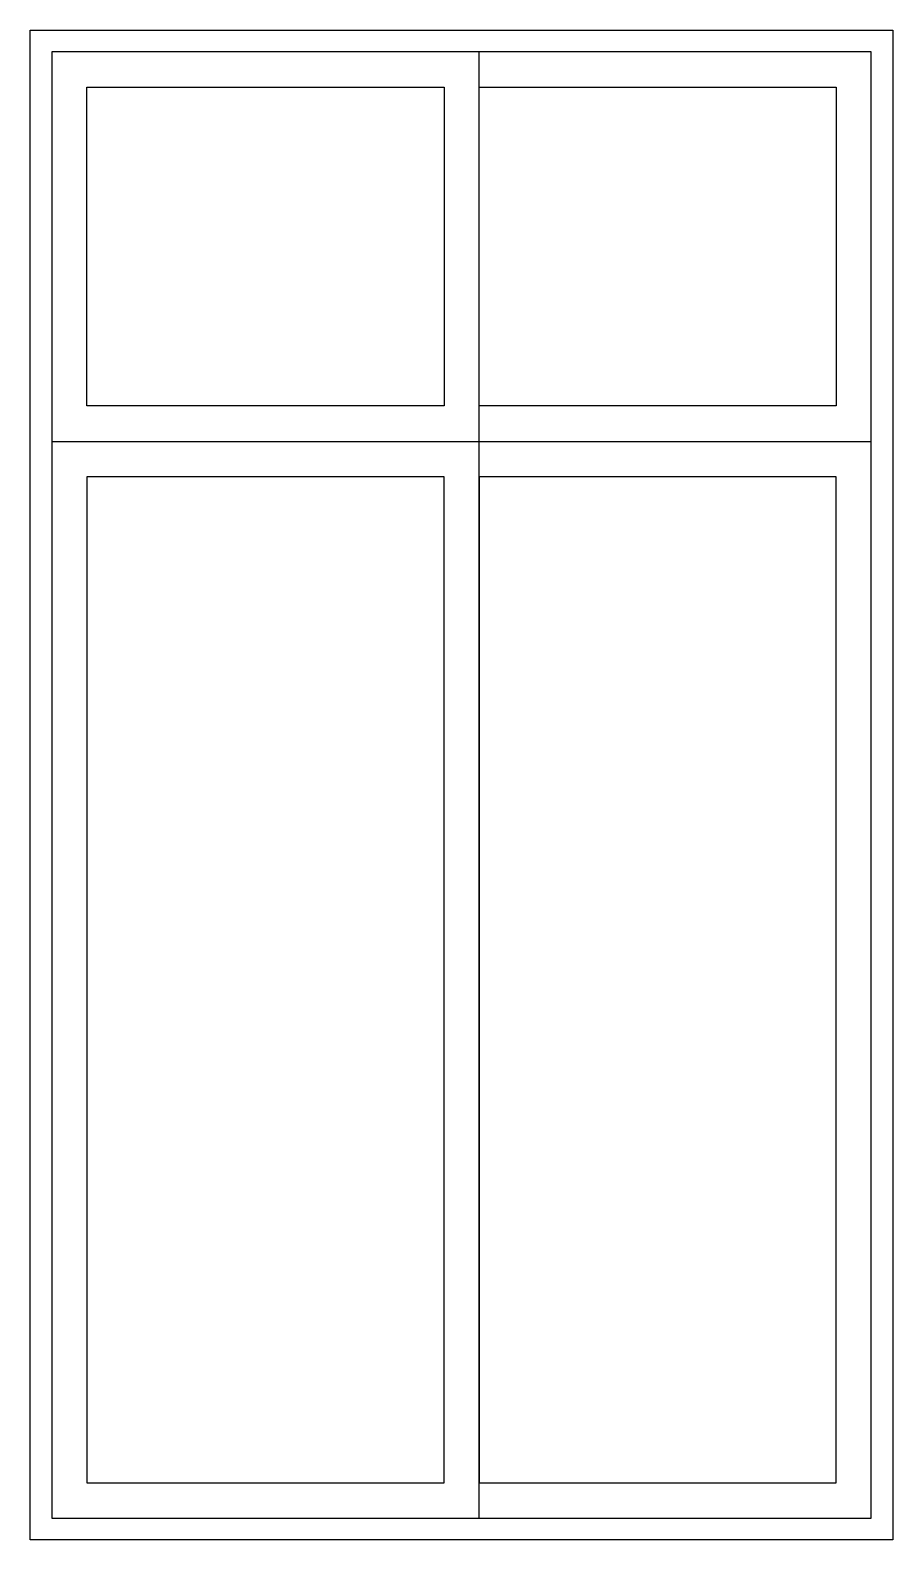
# Model space of a CAD drawing. Header units: millimetres. Extents: x 0 to 1200, y 0 to 2100.
import ezdxf

# ---------------------------------------------------------------- set-up
doc = ezdxf.new("R2010")
doc.units = ezdxf.units.MM

msp = doc.modelspace()

# ---------------------------------------------------------------- linework, layer by layer
for p, q in [((0, 2100), (1200, 2100)), ((0, 0), (0, 2100)), ((1200, 2100), (1200, 0)), ((30, 2070), (30, 30)), ((1170, 2070), (30, 2070)), ((624.384, 1527.975), (624.384, 2070)), ((1170, 30), (1170, 2070)), ((78.72, 2020.725), (575.664, 2020.725)), ((78.72, 1577.25), (78.72, 2020.725)), ((575.664, 2020.725), (575.664, 1577.25)), ((624.384, 2020.725), (1121.28, 2020.725)), ((1121.28, 2020.725), (1121.28, 1577.25)), ((575.664, 1577.25), (78.72, 1577.25)), ((1121.28, 1577.25), (624.384, 1577.25)), ((30, 1527.975), (1170, 1527.975)), ((624.384, 30), (624.384, 1527.975)), ((78.72, 1478.7), (78.72, 79.275)), ((575.664, 1478.7), (78.72, 1478.7)), ((575.664, 79.275), (575.664, 1478.7)), ((624.384, 1478.7), (624.384, 79.275)), ((1121.28, 1478.7), (624.384, 1478.7)), ((1121.28, 79.275), (1121.28, 1478.7)), ((78.72, 79.275), (575.664, 79.275)), ((624.384, 79.275), (1121.28, 79.275)), ((30, 30), (1170, 30)), ((1200, 0), (0, 0))]:
    msp.add_line(p, q)

doc.saveas('drawing.dxf')
